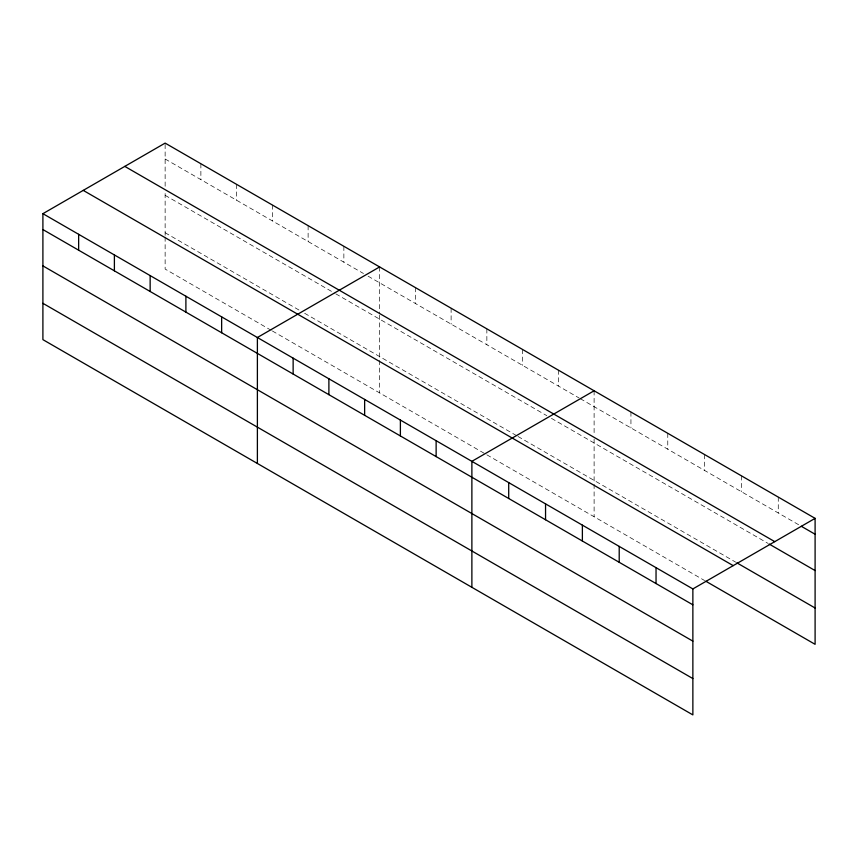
<?xml version="1.0" encoding="UTF-8"?>
<svg xmlns="http://www.w3.org/2000/svg" width="858" height="858" viewBox="0 0 858 858"><rect width="100%" height="100%" fill="white"/><g stroke="black" fill="none" stroke-linecap="round" stroke-linejoin="round"><path stroke-width="0.64" stroke-dasharray="4.29 3.22" d="M165.133 235.339L165.133 191.42M165.133 186.229L165.133 143.104M165.133 158.987L363.47 273.498M368.082 276.169L579.118 398.005M580.276 398.67L800.139 525.611M165.133 195.313L334.641 293.189M335.8 293.854L546.825 415.69M551.447 418.35L767.91 543.329M165.133 232.743L300.053 310.639M304.665 313.299L516.848 435.81M517.996 436.475L735.681 562.151M271.225 330.319L165.133 269.069L165.133 236.636M272.372 330.984L485.714 454.161M486.861 454.826L704.6 580.534M778.27 497.093L778.27 512.977M741.441 475.836L741.441 491.72M704.6 454.568L704.6 470.452M667.771 433.301L667.771 449.184M630.941 412.033L630.941 427.917M594.111 390.776L594.111 433.901M594.111 439.092L594.111 483.011M594.111 484.309L594.111 516.741M558.365 370.13L558.365 386.014M522.608 349.496L522.608 365.379M486.861 328.85L486.861 344.744M451.115 308.215L451.115 324.099M415.369 287.58L415.369 303.464M379.622 266.935L379.622 313.964M379.622 315.261L379.622 359.17M379.622 360.467L379.622 392.91M343.865 246.3L343.865 262.183M308.119 225.654L308.119 241.548M272.372 205.019L272.372 220.903M236.626 184.384L236.626 200.268M200.879 163.739L200.879 179.622"/><path stroke-width="1.29" d="M692.867 641.14L692.867 588.931L42.9 213.674L42.9 339.639L692.867 714.896L692.867 641.14L42.9 265.883M705.759 581.198L815.1 644.326L815.1 518.361L165.133 143.104L42.9 213.674M379.622 266.935L257.389 337.505L257.389 463.47M594.111 390.776L471.879 461.336L471.879 587.312M692.867 588.931L815.1 518.361M801.286 526.276L815.1 534.244M124.796 166.388L774.763 541.645M769.058 543.993L815.1 570.57M736.829 562.816L815.1 608M83.237 190.379L733.204 565.636M42.9 229.558L692.867 604.815M42.9 303.314L692.867 678.571M656.038 567.664L656.038 583.547M619.208 546.396L619.208 562.28M582.378 525.139L582.378 541.023M545.549 503.871L545.549 519.755M508.708 482.604L508.708 498.487M436.132 440.701L436.132 456.585M400.386 420.066L400.386 435.95M364.639 399.42L364.639 415.304M328.893 378.786L328.893 394.669M293.136 358.14L293.136 374.034M221.643 316.87L221.643 332.754M185.896 296.224L185.896 312.108M150.15 275.59L150.15 291.473M114.393 254.944L114.393 270.838M78.646 234.309L78.646 250.193"/></g></svg>
